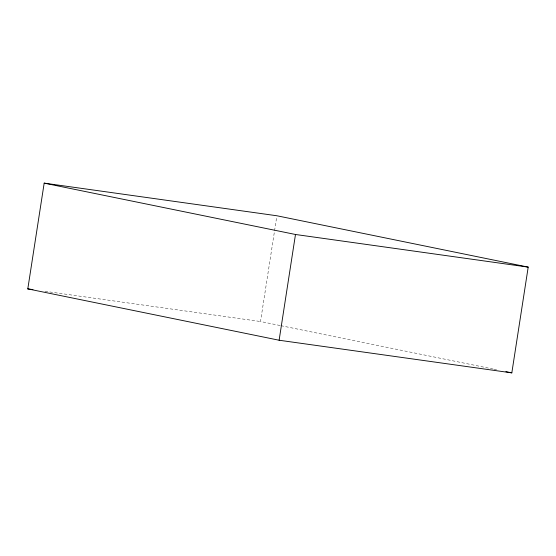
<?xml version="1.0" encoding="UTF-8"?>
<svg xmlns="http://www.w3.org/2000/svg" width="556" height="556" viewBox="0 0 556 556"><rect width="100%" height="100%" fill="white"/><g stroke="black" fill="none" stroke-linecap="round" stroke-linejoin="round"><path stroke-width="0.42" stroke-dasharray="2.78 2.08" d="M280.043 325.503L260.514 321.514L276.749 216.618M44.973 291.288L260.514 321.514M280.891 325.677L493.151 369.052M493.999 369.226L496.543 369.747"/><path stroke-width="0.83" d="M27.8 288.884L44.174 183.132L276.881 215.763L528.2 267.116L511.826 372.867L279.119 340.237L27.8 288.884L32.95 289.606M279.119 340.237L295.486 234.486L44.174 183.132M295.486 234.486L528.2 267.116M505.884 371.651L511.826 372.867"/></g></svg>
